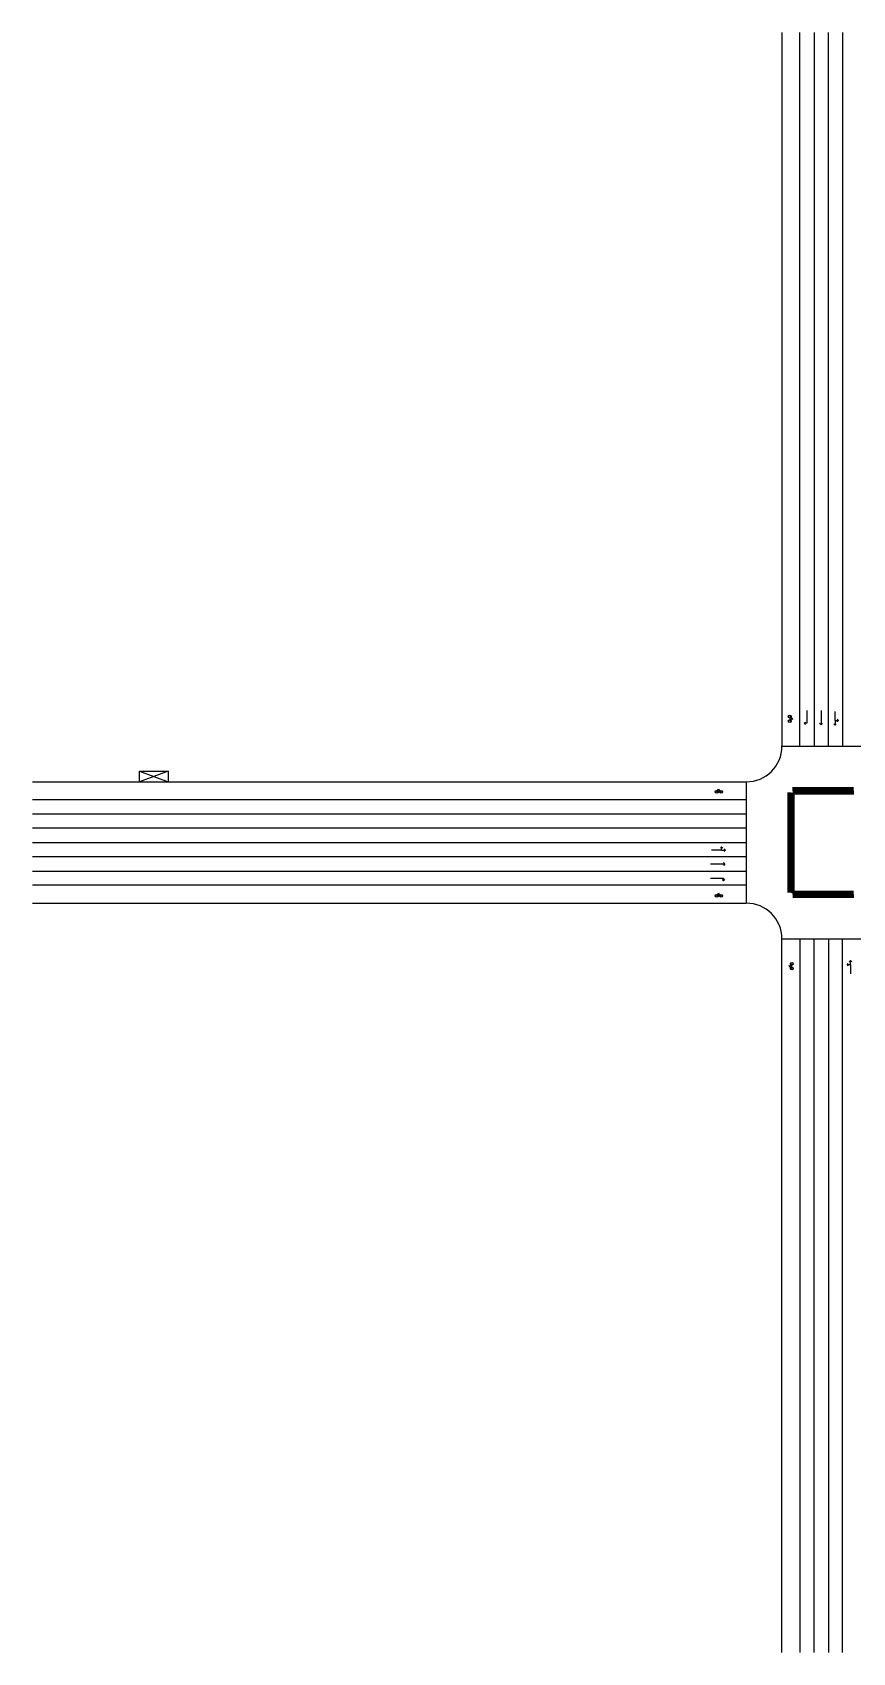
# Model space of a CAD drawing. Header units: millimetres. Extents: x 6201 to 6661, y 4861 to 5315.
# Drawn here: x 6201.2 to 6431, y 4861.4 to 5315.4 of the extents above; entities that cross this region are included whole.
import ezdxf

# ---------------------------------------------------------------- set-up
doc = ezdxf.new("R2010")
doc.units = ezdxf.units.MM

msp = doc.modelspace()

# ---------------------------------------------------------------- linework, layer by layer
for p, q in [((6411.239, 5315.362), (6411.239, 5115.362)), ((6416.239, 5115.362), (6416.239, 5315.362)), ((6420.239, 5315.362), (6420.239, 5115.362)), ((6424.239, 5115.362), (6424.239, 5315.362)), ((6428.239, 5315.362), (6428.239, 5115.362)), ((6413.414, 5123.674), (6413.414, 5122.374)), ((6413.414, 5123.674), (6414.013, 5123.274)), ((6414.013, 5123.274), (6413.414, 5122.374)), ((6414.013, 5123.274), (6414.189, 5122.839)), ((6417.508, 5121.764), (6417.861, 5122.118)), ((6418.238, 5121.764), (6417.508, 5121.764)), ((6417.508, 5121.764), (6417.861, 5121.411)), ((6418.238, 5125.357), (6418.238, 5121.764)), ((6422.219, 5121.357), (6421.794, 5121.781)), ((6422.219, 5125.357), (6422.219, 5121.357)), ((6422.219, 5121.357), (6422.643, 5121.781)), ((6426.118, 5121.238), (6425.765, 5121.592)), ((6426.118, 5122.533), (6426.118, 5125.075)), ((6426.118, 5122.533), (6426.848, 5122.533)), ((6426.118, 5122.533), (6426.118, 5121.238)), ((6426.118, 5121.238), (6426.472, 5121.592)), ((6427.074, 5122.533), (6426.72, 5122.887)), ((6427.074, 5122.533), (6426.72, 5122.18)), ((6426.848, 5122.533), (6427.074, 5122.533)), ((6411.239, 5115.362), (6445.239, 5115.362)), ((6231.239, 5105.362), (6231.239, 5108.362)), ((6231.239, 5108.362), (6239.239, 5108.362)), ((6231.239, 5108.362), (6239.239, 5105.362)), ((6239.239, 5108.362), (6231.239, 5105.362)), ((6239.239, 5108.362), (6239.239, 5105.362)), ((6201.239, 5105.362), (6401.239, 5105.362)), ((6201.239, 5105.362), (6231.239, 5105.362)), ((6392.927, 5102.575), (6393.327, 5103.174)), ((6393.327, 5103.174), (6393.762, 5103.35)), ((6393.327, 5103.174), (6394.227, 5102.575)), ((6401.239, 5105.362), (6401.239, 5071.362)), ((6401.239, 5100.362), (6201.239, 5100.362)), ((6392.927, 5102.575), (6394.227, 5102.575)), ((6201.239, 5096.362), (6401.239, 5096.362)), ((6401.239, 5092.362), (6201.239, 5092.362)), ((6201.239, 5088.362), (6401.239, 5088.362)), ((6394.339, 5086.193), (6391.531, 5086.193)), ((6394.339, 5087.148), (6393.985, 5086.795)), ((6394.339, 5086.923), (6394.339, 5087.148)), ((6394.339, 5087.148), (6394.692, 5086.795)), ((6394.339, 5086.193), (6394.339, 5086.923)), ((6394.339, 5086.193), (6395.421, 5086.193)), ((6395.421, 5086.193), (6395.068, 5086.546)), ((6395.421, 5086.193), (6395.068, 5085.839)), ((6401.239, 5084.362), (6201.239, 5084.362)), ((6201.239, 5080.362), (6401.239, 5080.362)), ((6391.244, 5082.37), (6395.244, 5082.37)), ((6395.244, 5082.37), (6394.82, 5082.794)), ((6395.244, 5082.37), (6394.82, 5081.946)), ((6401.239, 5076.362), (6201.239, 5076.362)), ((6391.244, 5078.35), (6394.837, 5078.35)), ((6394.837, 5077.619), (6394.483, 5077.973)), ((6394.837, 5078.35), (6394.837, 5077.619)), ((6394.837, 5077.619), (6395.19, 5077.973)), ((6201.239, 5071.362), (6401.239, 5071.362)), ((6392.927, 5073.418), (6393.327, 5074.017)), ((6392.927, 5073.418), (6394.227, 5073.418)), ((6393.327, 5074.017), (6393.762, 5074.193)), ((6393.327, 5074.017), (6394.227, 5073.418)), ((6411.239, 4861.362), (6411.239, 5061.362)), ((6411.239, 5061.362), (6445.239, 5061.362)), ((6416.239, 5061.362), (6416.239, 4861.362)), ((6420.239, 4861.362), (6420.239, 5061.362)), ((6424.239, 5061.362), (6424.239, 4861.362)), ((6428.239, 4861.362), (6428.239, 5061.362)), ((6413.427, 5053.449), (6413.251, 5053.885)), ((6413.427, 5053.449), (6414.026, 5054.349)), ((6414.026, 5053.049), (6413.427, 5053.449)), ((6414.026, 5053.049), (6414.026, 5054.349)), ((6429.473, 5054.124), (6429.826, 5054.477)), ((6429.698, 5054.124), (6429.473, 5054.124)), ((6429.473, 5054.124), (6429.826, 5053.77)), ((6430.428, 5054.124), (6429.698, 5054.124)), ((6430.428, 5055.286), (6430.074, 5054.933)), ((6430.428, 5054.124), (6430.428, 5055.286)), ((6430.428, 5055.286), (6430.782, 5054.933)), ((6430.428, 5054.124), (6430.428, 5051.562))]:
    msp.add_line(p, q)
at = {"lineweight": 211}
for p, q in [((6414.776, 5103.324), (6414.776, 5103.824)), ((6414.776, 5102.824), (6414.776, 5103.324)), ((6415.276, 5103.324), (6415.276, 5103.824)), ((6415.276, 5102.824), (6415.276, 5103.324)), ((6415.776, 5103.324), (6415.776, 5103.824)), ((6415.776, 5102.824), (6415.776, 5103.324)), ((6416.276, 5103.324), (6416.276, 5103.824)), ((6416.276, 5102.824), (6416.276, 5103.324)), ((6416.776, 5103.324), (6416.776, 5103.824)), ((6416.776, 5102.824), (6416.776, 5103.324)), ((6417.276, 5103.324), (6417.276, 5103.824)), ((6417.276, 5102.824), (6417.276, 5103.324)), ((6417.776, 5103.324), (6417.776, 5103.824)), ((6417.776, 5102.824), (6417.776, 5103.324)), ((6418.276, 5103.324), (6418.276, 5103.824)), ((6418.276, 5102.824), (6418.276, 5103.324)), ((6418.776, 5103.324), (6418.776, 5103.824)), ((6418.776, 5102.824), (6418.776, 5103.324)), ((6419.276, 5103.324), (6419.276, 5103.824)), ((6419.276, 5102.824), (6419.276, 5103.324)), ((6419.776, 5103.324), (6419.776, 5103.824)), ((6419.776, 5102.824), (6419.776, 5103.324)), ((6420.276, 5103.324), (6420.276, 5103.824)), ((6420.276, 5102.824), (6420.276, 5103.324)), ((6420.776, 5103.324), (6420.776, 5103.824)), ((6420.776, 5102.824), (6420.776, 5103.324)), ((6421.276, 5103.324), (6421.276, 5103.824)), ((6421.276, 5102.824), (6421.276, 5103.324)), ((6421.776, 5103.324), (6421.776, 5103.824)), ((6421.776, 5102.824), (6421.776, 5103.324)), ((6422.276, 5103.324), (6422.276, 5103.824)), ((6422.276, 5102.824), (6422.276, 5103.324)), ((6422.776, 5103.324), (6422.776, 5103.824)), ((6422.776, 5102.824), (6422.776, 5103.324)), ((6423.276, 5103.324), (6423.276, 5103.824)), ((6423.276, 5102.824), (6423.276, 5103.324)), ((6423.776, 5103.324), (6423.776, 5103.824)), ((6423.776, 5102.824), (6423.776, 5103.324)), ((6424.276, 5103.324), (6424.276, 5103.824)), ((6424.276, 5102.824), (6424.276, 5103.324)), ((6424.776, 5103.324), (6424.776, 5103.824)), ((6424.776, 5102.824), (6424.776, 5103.324)), ((6425.276, 5103.324), (6425.276, 5103.824)), ((6425.276, 5102.824), (6425.276, 5103.324)), ((6425.776, 5103.324), (6425.776, 5103.824)), ((6425.776, 5102.824), (6425.776, 5103.324)), ((6426.276, 5103.324), (6426.276, 5103.824)), ((6426.276, 5102.824), (6426.276, 5103.324)), ((6426.776, 5103.324), (6426.776, 5103.824)), ((6426.776, 5102.824), (6426.776, 5103.324)), ((6427.276, 5103.324), (6427.276, 5103.824)), ((6427.276, 5102.824), (6427.276, 5103.324)), ((6427.776, 5103.324), (6427.776, 5103.824)), ((6427.776, 5102.824), (6427.776, 5103.324)), ((6428.276, 5103.324), (6428.276, 5103.824)), ((6428.276, 5102.824), (6428.276, 5103.324)), ((6428.776, 5103.324), (6428.776, 5103.824)), ((6428.776, 5102.824), (6428.776, 5103.324)), ((6429.276, 5103.324), (6429.276, 5103.824)), ((6429.276, 5102.824), (6429.276, 5103.324)), ((6429.776, 5103.324), (6429.776, 5103.824)), ((6429.776, 5102.824), (6429.776, 5103.324)), ((6430.276, 5103.324), (6430.276, 5103.824)), ((6430.276, 5102.824), (6430.276, 5103.324)), ((6430.776, 5103.324), (6430.776, 5103.824)), ((6430.776, 5102.824), (6430.776, 5103.324)), ((6413.776, 5101.824), (6412.776, 5101.824)), ((6413.276, 5101.324), (6412.776, 5101.324)), ((6413.276, 5100.824), (6412.776, 5100.824)), ((6413.276, 5100.324), (6412.776, 5100.324)), ((6413.276, 5099.824), (6412.776, 5099.824)), ((6413.276, 5099.324), (6412.776, 5099.324)), ((6413.276, 5098.824), (6412.776, 5098.824)), ((6413.776, 5101.324), (6413.276, 5101.324)), ((6413.776, 5100.824), (6413.276, 5100.824)), ((6413.776, 5100.324), (6413.276, 5100.324)), ((6413.776, 5099.824), (6413.276, 5099.824)), ((6413.776, 5099.324), (6413.276, 5099.324)), ((6413.776, 5098.824), (6413.276, 5098.824)), ((6413.776, 5101.824), (6414.776, 5101.824)), ((6413.776, 5101.324), (6414.276, 5101.324)), ((6413.776, 5100.824), (6414.276, 5100.824)), ((6413.776, 5100.324), (6414.276, 5100.324)), ((6413.776, 5099.824), (6414.276, 5099.824)), ((6413.776, 5099.324), (6414.276, 5099.324)), ((6413.776, 5098.824), (6414.276, 5098.824)), ((6414.276, 5101.324), (6414.776, 5101.324)), ((6414.276, 5100.824), (6414.776, 5100.824)), ((6414.276, 5100.324), (6414.776, 5100.324)), ((6414.276, 5099.824), (6414.776, 5099.824)), ((6414.276, 5099.324), (6414.776, 5099.324)), ((6414.276, 5098.824), (6414.776, 5098.824)), ((6414.776, 5102.824), (6414.776, 5102.324)), ((6414.776, 5102.324), (6414.776, 5101.824)), ((6415.276, 5102.824), (6415.276, 5102.324)), ((6415.276, 5102.324), (6415.276, 5101.824)), ((6415.776, 5102.824), (6415.776, 5102.324)), ((6415.776, 5102.324), (6415.776, 5101.824)), ((6416.276, 5102.824), (6416.276, 5102.324)), ((6416.276, 5102.324), (6416.276, 5101.824)), ((6416.776, 5102.824), (6416.776, 5102.324)), ((6416.776, 5102.324), (6416.776, 5101.824)), ((6417.276, 5102.824), (6417.276, 5102.324)), ((6417.276, 5102.324), (6417.276, 5101.824)), ((6417.776, 5102.824), (6417.776, 5102.324)), ((6417.776, 5102.324), (6417.776, 5101.824)), ((6418.276, 5102.824), (6418.276, 5102.324)), ((6418.276, 5102.324), (6418.276, 5101.824)), ((6418.776, 5102.824), (6418.776, 5102.324)), ((6418.776, 5102.324), (6418.776, 5101.824)), ((6419.276, 5102.824), (6419.276, 5102.324)), ((6419.276, 5102.324), (6419.276, 5101.824)), ((6419.776, 5102.824), (6419.776, 5102.324)), ((6419.776, 5102.324), (6419.776, 5101.824)), ((6420.276, 5102.824), (6420.276, 5102.324)), ((6420.276, 5102.324), (6420.276, 5101.824)), ((6420.776, 5102.824), (6420.776, 5102.324)), ((6420.776, 5102.324), (6420.776, 5101.824)), ((6421.276, 5102.824), (6421.276, 5102.324)), ((6421.276, 5102.324), (6421.276, 5101.824)), ((6421.776, 5102.824), (6421.776, 5102.324)), ((6421.776, 5102.324), (6421.776, 5101.824)), ((6422.276, 5102.824), (6422.276, 5102.324)), ((6422.276, 5102.324), (6422.276, 5101.824)), ((6422.776, 5102.824), (6422.776, 5102.324)), ((6422.776, 5102.324), (6422.776, 5101.824)), ((6423.276, 5102.824), (6423.276, 5102.324)), ((6423.276, 5102.324), (6423.276, 5101.824)), ((6423.776, 5102.824), (6423.776, 5102.324)), ((6423.776, 5102.324), (6423.776, 5101.824)), ((6424.276, 5102.824), (6424.276, 5102.324)), ((6424.276, 5102.324), (6424.276, 5101.824)), ((6424.776, 5102.824), (6424.776, 5102.324)), ((6424.776, 5102.324), (6424.776, 5101.824)), ((6425.276, 5102.824), (6425.276, 5102.324)), ((6425.276, 5102.324), (6425.276, 5101.824)), ((6425.776, 5102.824), (6425.776, 5102.324)), ((6425.776, 5102.324), (6425.776, 5101.824)), ((6426.276, 5102.824), (6426.276, 5102.324)), ((6426.276, 5102.324), (6426.276, 5101.824)), ((6426.776, 5102.824), (6426.776, 5102.324)), ((6426.776, 5102.324), (6426.776, 5101.824)), ((6427.276, 5102.824), (6427.276, 5102.324)), ((6427.276, 5102.324), (6427.276, 5101.824)), ((6427.776, 5102.824), (6427.776, 5102.324)), ((6427.776, 5102.324), (6427.776, 5101.824)), ((6428.276, 5102.824), (6428.276, 5102.324)), ((6428.276, 5102.324), (6428.276, 5101.824)), ((6428.776, 5102.824), (6428.776, 5102.324)), ((6428.776, 5102.324), (6428.776, 5101.824)), ((6429.276, 5102.824), (6429.276, 5102.324)), ((6429.276, 5102.324), (6429.276, 5101.824)), ((6429.776, 5102.824), (6429.776, 5102.324)), ((6429.776, 5102.324), (6429.776, 5101.824)), ((6430.276, 5102.824), (6430.276, 5102.324)), ((6430.276, 5102.324), (6430.276, 5101.824)), ((6430.776, 5102.824), (6430.776, 5102.324)), ((6430.776, 5102.324), (6430.776, 5101.824)), ((6413.276, 5098.324), (6412.776, 5098.324)), ((6413.276, 5097.824), (6412.776, 5097.824)), ((6413.276, 5097.324), (6412.776, 5097.324)), ((6413.276, 5096.824), (6412.776, 5096.824)), ((6413.276, 5096.324), (6412.776, 5096.324)), ((6413.276, 5095.824), (6412.776, 5095.824)), ((6413.276, 5095.324), (6412.776, 5095.324)), ((6413.276, 5094.824), (6412.776, 5094.824)), ((6413.276, 5094.324), (6412.776, 5094.324)), ((6413.776, 5098.324), (6413.276, 5098.324)), ((6413.776, 5097.824), (6413.276, 5097.824)), ((6413.776, 5097.324), (6413.276, 5097.324)), ((6413.776, 5096.824), (6413.276, 5096.824)), ((6413.776, 5096.324), (6413.276, 5096.324)), ((6413.776, 5095.824), (6413.276, 5095.824)), ((6413.776, 5095.324), (6413.276, 5095.324)), ((6413.776, 5094.824), (6413.276, 5094.824)), ((6413.776, 5094.324), (6413.276, 5094.324)), ((6413.776, 5098.324), (6414.276, 5098.324)), ((6413.776, 5097.824), (6414.276, 5097.824)), ((6413.776, 5097.324), (6414.276, 5097.324)), ((6413.776, 5096.824), (6414.276, 5096.824)), ((6413.776, 5096.324), (6414.276, 5096.324)), ((6413.776, 5095.824), (6414.276, 5095.824)), ((6413.776, 5095.324), (6414.276, 5095.324)), ((6413.776, 5094.824), (6414.276, 5094.824)), ((6413.776, 5094.324), (6414.276, 5094.324)), ((6414.276, 5098.324), (6414.776, 5098.324)), ((6414.276, 5097.824), (6414.776, 5097.824)), ((6414.276, 5097.324), (6414.776, 5097.324)), ((6414.276, 5096.824), (6414.776, 5096.824)), ((6414.276, 5096.324), (6414.776, 5096.324)), ((6414.276, 5095.824), (6414.776, 5095.824)), ((6414.276, 5095.324), (6414.776, 5095.324)), ((6414.276, 5094.824), (6414.776, 5094.824)), ((6414.276, 5094.324), (6414.776, 5094.324)), ((6413.276, 5093.824), (6412.776, 5093.824)), ((6413.276, 5093.324), (6412.776, 5093.324)), ((6413.276, 5092.824), (6412.776, 5092.824)), ((6413.276, 5092.324), (6412.776, 5092.324)), ((6413.276, 5091.824), (6412.776, 5091.824)), ((6413.276, 5091.324), (6412.776, 5091.324)), ((6413.276, 5090.824), (6412.776, 5090.824)), ((6413.276, 5090.324), (6412.776, 5090.324)), ((6413.276, 5089.824), (6412.776, 5089.824)), ((6413.776, 5093.824), (6413.276, 5093.824)), ((6413.776, 5093.324), (6413.276, 5093.324)), ((6413.776, 5092.824), (6413.276, 5092.824)), ((6413.776, 5092.324), (6413.276, 5092.324)), ((6413.776, 5091.824), (6413.276, 5091.824)), ((6413.776, 5091.324), (6413.276, 5091.324)), ((6413.776, 5090.824), (6413.276, 5090.824)), ((6413.776, 5090.324), (6413.276, 5090.324)), ((6413.776, 5089.824), (6413.276, 5089.824)), ((6413.776, 5093.824), (6414.276, 5093.824)), ((6413.776, 5093.324), (6414.276, 5093.324)), ((6413.776, 5092.824), (6414.276, 5092.824)), ((6413.776, 5092.324), (6414.276, 5092.324)), ((6413.776, 5091.824), (6414.276, 5091.824)), ((6413.776, 5091.324), (6414.276, 5091.324)), ((6413.776, 5090.824), (6414.276, 5090.824)), ((6413.776, 5090.324), (6414.276, 5090.324)), ((6413.776, 5089.824), (6414.276, 5089.824)), ((6414.276, 5093.824), (6414.776, 5093.824)), ((6414.276, 5093.324), (6414.776, 5093.324)), ((6414.276, 5092.824), (6414.776, 5092.824)), ((6414.276, 5092.324), (6414.776, 5092.324)), ((6414.276, 5091.824), (6414.776, 5091.824)), ((6414.276, 5091.324), (6414.776, 5091.324)), ((6414.276, 5090.824), (6414.776, 5090.824)), ((6414.276, 5090.324), (6414.776, 5090.324)), ((6414.276, 5089.824), (6414.776, 5089.824)), ((6413.276, 5089.324), (6412.776, 5089.324)), ((6413.276, 5088.824), (6412.776, 5088.824)), ((6413.276, 5088.324), (6412.776, 5088.324)), ((6413.276, 5087.824), (6412.776, 5087.824)), ((6413.276, 5087.324), (6412.776, 5087.324)), ((6413.276, 5086.824), (6412.776, 5086.824)), ((6413.276, 5086.324), (6412.776, 5086.324)), ((6413.276, 5085.824), (6412.776, 5085.824)), ((6413.276, 5085.324), (6412.776, 5085.324)), ((6413.276, 5084.824), (6412.776, 5084.824)), ((6413.776, 5089.324), (6413.276, 5089.324)), ((6413.776, 5088.824), (6413.276, 5088.824)), ((6413.776, 5088.324), (6413.276, 5088.324)), ((6413.776, 5087.824), (6413.276, 5087.824)), ((6413.776, 5087.324), (6413.276, 5087.324)), ((6413.776, 5086.824), (6413.276, 5086.824)), ((6413.776, 5086.324), (6413.276, 5086.324)), ((6413.776, 5085.824), (6413.276, 5085.824)), ((6413.776, 5085.324), (6413.276, 5085.324)), ((6413.776, 5084.824), (6413.276, 5084.824)), ((6413.776, 5089.324), (6414.276, 5089.324)), ((6413.776, 5088.824), (6414.276, 5088.824)), ((6413.776, 5088.324), (6414.276, 5088.324)), ((6413.776, 5087.824), (6414.276, 5087.824)), ((6413.776, 5087.324), (6414.276, 5087.324)), ((6413.776, 5086.824), (6414.276, 5086.824)), ((6413.776, 5086.324), (6414.276, 5086.324)), ((6413.776, 5085.824), (6414.276, 5085.824)), ((6413.776, 5085.324), (6414.276, 5085.324)), ((6413.776, 5084.824), (6414.276, 5084.824)), ((6414.276, 5089.324), (6414.776, 5089.324)), ((6414.276, 5088.824), (6414.776, 5088.824)), ((6414.276, 5088.324), (6414.776, 5088.324)), ((6414.276, 5087.824), (6414.776, 5087.824)), ((6414.276, 5087.324), (6414.776, 5087.324)), ((6414.276, 5086.824), (6414.776, 5086.824)), ((6414.276, 5086.324), (6414.776, 5086.324)), ((6414.276, 5085.824), (6414.776, 5085.824)), ((6414.276, 5085.324), (6414.776, 5085.324)), ((6414.276, 5084.824), (6414.776, 5084.824)), ((6413.276, 5084.324), (6412.776, 5084.324)), ((6413.276, 5083.824), (6412.776, 5083.824)), ((6413.276, 5083.324), (6412.776, 5083.324)), ((6413.776, 5082.824), (6412.776, 5082.824)), ((6413.276, 5082.324), (6412.776, 5082.324)), ((6413.276, 5081.824), (6412.776, 5081.824)), ((6413.276, 5081.324), (6412.776, 5081.324)), ((6413.276, 5080.824), (6412.776, 5080.824)), ((6413.276, 5080.324), (6412.776, 5080.324)), ((6413.776, 5084.324), (6413.276, 5084.324)), ((6413.776, 5083.824), (6413.276, 5083.824)), ((6413.776, 5083.324), (6413.276, 5083.324)), ((6413.776, 5082.324), (6413.276, 5082.324)), ((6413.776, 5081.824), (6413.276, 5081.824)), ((6413.776, 5081.324), (6413.276, 5081.324)), ((6413.776, 5080.824), (6413.276, 5080.824)), ((6413.776, 5080.324), (6413.276, 5080.324)), ((6413.776, 5084.324), (6414.276, 5084.324)), ((6413.776, 5083.824), (6414.276, 5083.824)), ((6413.776, 5083.324), (6414.276, 5083.324)), ((6413.776, 5082.824), (6414.776, 5082.824)), ((6413.776, 5082.324), (6414.276, 5082.324)), ((6413.776, 5081.824), (6414.276, 5081.824)), ((6413.776, 5081.324), (6414.276, 5081.324)), ((6413.776, 5080.824), (6414.276, 5080.824)), ((6413.776, 5080.324), (6414.276, 5080.324)), ((6414.276, 5084.324), (6414.776, 5084.324)), ((6414.276, 5083.824), (6414.776, 5083.824)), ((6414.276, 5083.324), (6414.776, 5083.324)), ((6414.276, 5082.324), (6414.776, 5082.324)), ((6414.276, 5081.824), (6414.776, 5081.824)), ((6414.276, 5081.324), (6414.776, 5081.324)), ((6414.276, 5080.824), (6414.776, 5080.824)), ((6414.276, 5080.324), (6414.776, 5080.324)), ((6413.276, 5079.824), (6412.776, 5079.824)), ((6413.276, 5079.324), (6412.776, 5079.324)), ((6413.276, 5078.824), (6412.776, 5078.824)), ((6413.276, 5078.324), (6412.776, 5078.324)), ((6413.276, 5077.824), (6412.776, 5077.824)), ((6413.276, 5077.324), (6412.776, 5077.324)), ((6413.276, 5076.824), (6412.776, 5076.824)), ((6413.276, 5076.324), (6412.776, 5076.324)), ((6413.276, 5075.824), (6412.776, 5075.824)), ((6413.776, 5079.824), (6413.276, 5079.824)), ((6413.776, 5079.324), (6413.276, 5079.324)), ((6413.776, 5078.824), (6413.276, 5078.824)), ((6413.776, 5078.324), (6413.276, 5078.324)), ((6413.776, 5077.824), (6413.276, 5077.824)), ((6413.776, 5077.324), (6413.276, 5077.324)), ((6413.776, 5076.824), (6413.276, 5076.824)), ((6413.776, 5076.324), (6413.276, 5076.324)), ((6413.776, 5075.824), (6413.276, 5075.824)), ((6413.776, 5079.824), (6414.276, 5079.824)), ((6413.776, 5079.324), (6414.276, 5079.324)), ((6413.776, 5078.824), (6414.276, 5078.824)), ((6413.776, 5078.324), (6414.276, 5078.324)), ((6413.776, 5077.824), (6414.276, 5077.824)), ((6413.776, 5077.324), (6414.276, 5077.324)), ((6413.776, 5076.824), (6414.276, 5076.824)), ((6413.776, 5076.324), (6414.276, 5076.324)), ((6413.776, 5075.824), (6414.276, 5075.824)), ((6414.276, 5079.824), (6414.776, 5079.824)), ((6414.276, 5079.324), (6414.776, 5079.324)), ((6414.276, 5078.824), (6414.776, 5078.824)), ((6414.276, 5078.324), (6414.776, 5078.324)), ((6414.276, 5077.824), (6414.776, 5077.824)), ((6414.276, 5077.324), (6414.776, 5077.324)), ((6414.276, 5076.824), (6414.776, 5076.824)), ((6414.276, 5076.324), (6414.776, 5076.324)), ((6414.276, 5075.824), (6414.776, 5075.824)), ((6413.276, 5075.324), (6412.776, 5075.324)), ((6413.276, 5074.824), (6412.776, 5074.824)), ((6413.776, 5075.324), (6413.276, 5075.324)), ((6413.776, 5074.824), (6413.276, 5074.824)), ((6413.776, 5075.324), (6414.276, 5075.324)), ((6413.776, 5074.824), (6414.276, 5074.824)), ((6414.276, 5075.324), (6414.776, 5075.324)), ((6414.276, 5074.824), (6414.776, 5074.824)), ((6414.776, 5074.324), (6414.776, 5074.824)), ((6414.776, 5073.824), (6414.776, 5074.324)), ((6414.776, 5073.824), (6414.776, 5073.324)), ((6414.776, 5073.324), (6414.776, 5072.824)), ((6415.276, 5074.324), (6415.276, 5074.824)), ((6415.276, 5073.824), (6415.276, 5074.324)), ((6415.276, 5073.824), (6415.276, 5073.324)), ((6415.276, 5073.324), (6415.276, 5072.824)), ((6415.776, 5074.324), (6415.776, 5074.824)), ((6415.776, 5073.824), (6415.776, 5074.324)), ((6415.776, 5073.824), (6415.776, 5073.324)), ((6415.776, 5073.324), (6415.776, 5072.824)), ((6416.276, 5074.324), (6416.276, 5074.824)), ((6416.276, 5073.824), (6416.276, 5074.324)), ((6416.276, 5073.824), (6416.276, 5073.324)), ((6416.276, 5073.324), (6416.276, 5072.824)), ((6416.776, 5074.324), (6416.776, 5074.824)), ((6416.776, 5073.824), (6416.776, 5074.324)), ((6416.776, 5073.824), (6416.776, 5073.324)), ((6416.776, 5073.324), (6416.776, 5072.824)), ((6417.276, 5074.324), (6417.276, 5074.824)), ((6417.276, 5073.824), (6417.276, 5074.324)), ((6417.276, 5073.824), (6417.276, 5073.324)), ((6417.276, 5073.324), (6417.276, 5072.824)), ((6417.776, 5074.324), (6417.776, 5074.824)), ((6417.776, 5073.824), (6417.776, 5074.324)), ((6417.776, 5073.824), (6417.776, 5073.324)), ((6417.776, 5073.324), (6417.776, 5072.824)), ((6418.276, 5074.324), (6418.276, 5074.824)), ((6418.276, 5073.824), (6418.276, 5074.324)), ((6418.276, 5073.824), (6418.276, 5073.324)), ((6418.276, 5073.324), (6418.276, 5072.824)), ((6418.776, 5074.324), (6418.776, 5074.824)), ((6418.776, 5073.824), (6418.776, 5074.324)), ((6418.776, 5073.824), (6418.776, 5073.324)), ((6418.776, 5073.324), (6418.776, 5072.824)), ((6419.276, 5074.324), (6419.276, 5074.824)), ((6419.276, 5073.824), (6419.276, 5074.324)), ((6419.276, 5073.824), (6419.276, 5073.324)), ((6419.276, 5073.324), (6419.276, 5072.824)), ((6419.776, 5074.324), (6419.776, 5074.824)), ((6419.776, 5073.824), (6419.776, 5074.324)), ((6419.776, 5073.824), (6419.776, 5073.324)), ((6419.776, 5073.324), (6419.776, 5072.824)), ((6420.276, 5074.324), (6420.276, 5074.824)), ((6420.276, 5073.824), (6420.276, 5074.324)), ((6420.276, 5073.824), (6420.276, 5073.324)), ((6420.276, 5073.324), (6420.276, 5072.824)), ((6420.776, 5074.324), (6420.776, 5074.824)), ((6420.776, 5073.824), (6420.776, 5074.324)), ((6420.776, 5073.824), (6420.776, 5073.324)), ((6420.776, 5073.324), (6420.776, 5072.824)), ((6421.276, 5074.324), (6421.276, 5074.824)), ((6421.276, 5073.824), (6421.276, 5074.324)), ((6421.276, 5073.824), (6421.276, 5073.324)), ((6421.276, 5073.324), (6421.276, 5072.824)), ((6421.776, 5074.324), (6421.776, 5074.824)), ((6421.776, 5073.824), (6421.776, 5074.324)), ((6421.776, 5073.824), (6421.776, 5073.324)), ((6421.776, 5073.324), (6421.776, 5072.824)), ((6422.276, 5074.324), (6422.276, 5074.824)), ((6422.276, 5073.824), (6422.276, 5074.324)), ((6422.276, 5073.824), (6422.276, 5073.324)), ((6422.276, 5073.324), (6422.276, 5072.824)), ((6422.776, 5074.324), (6422.776, 5074.824)), ((6422.776, 5073.824), (6422.776, 5074.324)), ((6422.776, 5073.824), (6422.776, 5073.324)), ((6422.776, 5073.324), (6422.776, 5072.824)), ((6423.276, 5074.324), (6423.276, 5074.824)), ((6423.276, 5073.824), (6423.276, 5074.324)), ((6423.276, 5073.824), (6423.276, 5073.324)), ((6423.276, 5073.324), (6423.276, 5072.824)), ((6423.776, 5074.324), (6423.776, 5074.824)), ((6423.776, 5073.824), (6423.776, 5074.324)), ((6423.776, 5073.824), (6423.776, 5073.324)), ((6423.776, 5073.324), (6423.776, 5072.824)), ((6424.276, 5074.324), (6424.276, 5074.824)), ((6424.276, 5073.824), (6424.276, 5074.324)), ((6424.276, 5073.824), (6424.276, 5073.324)), ((6424.276, 5073.324), (6424.276, 5072.824)), ((6424.776, 5074.324), (6424.776, 5074.824)), ((6424.776, 5073.824), (6424.776, 5074.324)), ((6424.776, 5073.824), (6424.776, 5073.324)), ((6424.776, 5073.324), (6424.776, 5072.824)), ((6425.276, 5074.324), (6425.276, 5074.824)), ((6425.276, 5073.824), (6425.276, 5074.324)), ((6425.276, 5073.824), (6425.276, 5073.324)), ((6425.276, 5073.324), (6425.276, 5072.824)), ((6425.776, 5074.324), (6425.776, 5074.824)), ((6425.776, 5073.824), (6425.776, 5074.324)), ((6425.776, 5073.824), (6425.776, 5073.324)), ((6425.776, 5073.324), (6425.776, 5072.824)), ((6426.276, 5074.324), (6426.276, 5074.824)), ((6426.276, 5073.824), (6426.276, 5074.324)), ((6426.276, 5073.824), (6426.276, 5073.324)), ((6426.276, 5073.324), (6426.276, 5072.824)), ((6426.776, 5074.324), (6426.776, 5074.824)), ((6426.776, 5073.824), (6426.776, 5074.324)), ((6426.776, 5073.824), (6426.776, 5073.324)), ((6426.776, 5073.324), (6426.776, 5072.824)), ((6427.276, 5074.324), (6427.276, 5074.824)), ((6427.276, 5073.824), (6427.276, 5074.324)), ((6427.276, 5073.824), (6427.276, 5073.324)), ((6427.276, 5073.324), (6427.276, 5072.824)), ((6427.776, 5074.324), (6427.776, 5074.824)), ((6427.776, 5073.824), (6427.776, 5074.324)), ((6427.776, 5073.824), (6427.776, 5073.324)), ((6427.776, 5073.324), (6427.776, 5072.824)), ((6428.276, 5074.324), (6428.276, 5074.824)), ((6428.276, 5073.824), (6428.276, 5074.324)), ((6428.276, 5073.824), (6428.276, 5073.324)), ((6428.276, 5073.324), (6428.276, 5072.824)), ((6428.776, 5074.324), (6428.776, 5074.824)), ((6428.776, 5073.824), (6428.776, 5074.324)), ((6428.776, 5073.824), (6428.776, 5073.324)), ((6428.776, 5073.324), (6428.776, 5072.824)), ((6429.276, 5074.324), (6429.276, 5074.824)), ((6429.276, 5073.824), (6429.276, 5074.324)), ((6429.276, 5073.824), (6429.276, 5073.324)), ((6429.276, 5073.324), (6429.276, 5072.824)), ((6429.776, 5074.324), (6429.776, 5074.824)), ((6429.776, 5073.824), (6429.776, 5074.324)), ((6429.776, 5073.824), (6429.776, 5073.324)), ((6429.776, 5073.324), (6429.776, 5072.824)), ((6430.276, 5074.324), (6430.276, 5074.824)), ((6430.276, 5073.824), (6430.276, 5074.324)), ((6430.276, 5073.824), (6430.276, 5073.324)), ((6430.276, 5073.324), (6430.276, 5072.824)), ((6430.776, 5074.324), (6430.776, 5074.824)), ((6430.776, 5073.824), (6430.776, 5074.324)), ((6430.776, 5073.824), (6430.776, 5073.324)), ((6430.776, 5073.324), (6430.776, 5072.824))]:
    msp.add_line(p, q, dxfattribs=at)
for centre in [(6413.414, 5123.674), (6413.414, 5122.374), (6392.927, 5102.575), (6394.227, 5102.575), (6392.927, 5073.418), (6394.227, 5073.418), (6414.026, 5054.349), (6414.026, 5053.049)]:
    msp.add_circle(centre, 0.4)
for centre, start, end in [((6401.239, 5115.362), 270, 0), ((6401.239, 5061.362), 0, 90)]:
    msp.add_arc(centre, 10, start, end)

doc.saveas('drawing.dxf')
